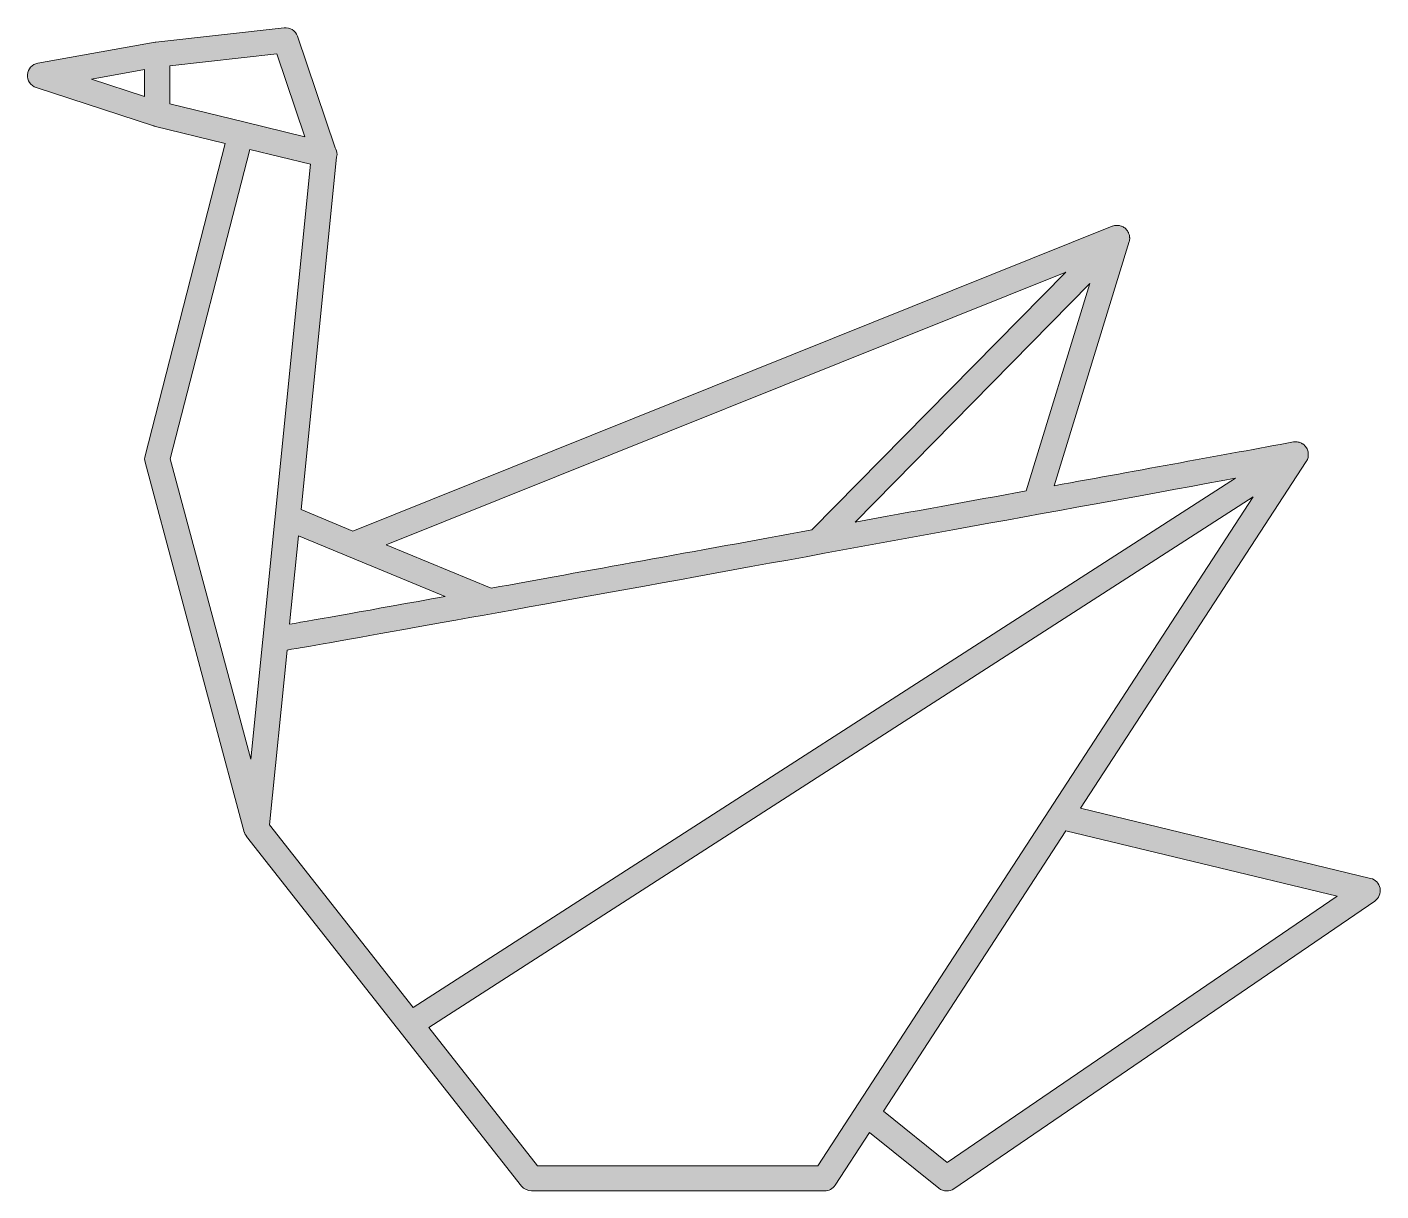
# Model space of a CAD drawing. Header units: inches. Extents: x 7.5 to 83.7, y 50.6 to 116.
import ezdxf

# ---------------------------------------------------------------- set-up
doc = ezdxf.new("R2010")
doc.units = ezdxf.units.IN
doc.header["$MEASUREMENT"] = 0
doc.layers.add('Layer 1', color=7, linetype='Continuous')

msp = doc.modelspace()

# ---------------------------------------------------------------- hatches: boundary and pattern name
at = {"layer": 'Layer 1', "true_color": 0xffffff}
h = msp.add_hatch(color=7, dxfattribs=at)
h.dxf.hatch_style = 2
edge = h.paths.add_edge_path()
edge.add_spline(control_points=[(83.608, 67.579), (83.557, 67.854), (83.349, 68.074), (83.077, 68.14), (83.077, 68.14), (66.749, 72.082), (66.749, 72.082), (66.749, 72.082), (79.453, 91.595), (79.453, 91.595), (79.453, 91.596), (79.454, 91.596), (79.454, 91.597), (79.454, 91.597), (79.462, 91.609), (79.462, 91.609), (79.506, 91.676), (79.534, 91.751), (79.553, 91.827), (79.558, 91.848), (79.559, 91.87), (79.562, 91.892), (79.571, 91.953), (79.573, 92.013), (79.566, 92.074), (79.563, 92.099), (79.561, 92.123), (79.555, 92.148), (79.538, 92.221), (79.512, 92.292), (79.473, 92.358), (79.468, 92.365), (79.468, 92.373), (79.464, 92.379), (79.463, 92.38), (79.462, 92.381), (79.461, 92.382), (79.459, 92.384), (79.459, 92.386), (79.458, 92.388), (79.411, 92.459), (79.35, 92.516), (79.283, 92.565), (79.266, 92.577), (79.25, 92.586), (79.232, 92.596), (79.175, 92.63), (79.116, 92.657), (79.051, 92.674), (79.032, 92.679), (79.015, 92.685), (78.995, 92.689), (78.919, 92.703), (78.842, 92.707), (78.763, 92.694), (78.756, 92.693), (78.75, 92.694), (78.743, 92.693), (78.742, 92.693), (78.74, 92.693), (78.739, 92.693), (74.819, 91.975), (70.175, 91.127), (65.259, 90.229), (65.259, 90.229), (69.488, 103.969), (69.488, 103.969), (69.509, 104.037), (69.518, 104.108), (69.518, 104.177), (69.518, 104.187), (69.514, 104.196), (69.514, 104.205), (69.511, 104.277), (69.495, 104.347), (69.471, 104.415), (69.463, 104.436), (69.454, 104.458), (69.444, 104.479), (69.414, 104.542), (69.375, 104.6), (69.326, 104.654), (69.318, 104.662), (69.316, 104.674), (69.307, 104.681), (69.304, 104.684), (69.301, 104.684), (69.298, 104.687), (69.295, 104.69), (69.293, 104.695), (69.289, 104.698), (69.229, 104.754), (69.16, 104.793), (69.088, 104.824), (69.07, 104.832), (69.053, 104.836), (69.035, 104.842), (68.971, 104.864), (68.904, 104.876), (68.837, 104.879), (68.819, 104.88), (68.803, 104.882), (68.785, 104.881), (68.704, 104.878), (68.623, 104.866), (68.546, 104.834), (68.546, 104.834), (68.539, 104.831), (68.539, 104.831), (68.538, 104.831), (68.538, 104.831), (68.537, 104.83), (68.537, 104.83), (25.801, 87.683), (25.801, 87.683), (25.801, 87.683), (22.885, 88.889), (22.885, 88.889), (22.885, 88.889), (24.874, 108.711), (24.874, 108.711), (24.887, 108.764), (24.906, 108.815), (24.906, 108.872), (24.906, 109.01), (24.867, 109.139), (24.799, 109.248), (24.799, 109.248), (22.674, 115.525), (22.674, 115.525), (22.569, 115.839), (22.266, 116.04), (21.925, 116.002), (21.925, 116.002), (14.71, 115.198), (14.71, 115.198), (14.701, 115.197), (14.694, 115.192), (14.687, 115.191), (14.679, 115.189), (14.671, 115.192), (14.664, 115.191), (14.664, 115.191), (8.065, 114.009), (8.065, 114.009), (7.746, 113.952), (7.505, 113.685), (7.483, 113.361), (7.461, 113.038), (7.661, 112.74), (7.97, 112.638), (7.97, 112.638), (14.569, 110.481), (14.569, 110.481), (14.579, 110.478), (14.589, 110.479), (14.598, 110.476), (14.607, 110.474), (14.613, 110.468), (14.621, 110.466), (14.621, 110.466), (18.618, 109.494), (18.618, 109.494), (18.618, 109.494), (14.101, 91.917), (14.101, 91.917), (14.071, 91.799), (14.072, 91.675), (14.103, 91.557), (14.103, 91.557), (19.686, 70.747), (19.686, 70.747), (19.686, 70.746), (19.687, 70.746), (19.687, 70.745), (19.688, 70.739), (19.693, 70.734), (19.695, 70.728), (19.718, 70.648), (19.757, 70.577), (19.804, 70.511), (19.808, 70.505), (19.809, 70.497), (19.814, 70.491), (19.814, 70.491), (35.294, 50.822), (35.294, 50.822), (35.428, 50.651), (35.634, 50.551), (35.851, 50.551), (35.851, 50.551), (52.347, 50.551), (52.347, 50.551), (52.586, 50.551), (52.81, 50.672), (52.941, 50.873), (52.941, 50.873), (54.876, 53.845), (54.876, 53.845), (54.876, 53.845), (58.772, 50.708), (58.772, 50.708), (58.901, 50.604), (59.058, 50.551), (59.216, 50.551), (59.356, 50.551), (59.495, 50.592), (59.615, 50.675), (59.615, 50.675), (83.309, 66.863), (83.309, 66.863), (83.541, 67.024), (83.657, 67.303), (83.608, 67.579)], knot_values=[0, 0, 0, 0, 1, 1, 1, 2, 2, 2, 3, 3, 3, 4, 4, 4, 5, 5, 5, 6, 6, 6, 7, 7, 7, 8, 8, 8, 9, 9, 9, 10, 10, 10, 11, 11, 11, 12, 12, 12, 13, 13, 13, 14, 14, 14, 15, 15, 15, 16, 16, 16, 17, 17, 17, 18, 18, 18, 19, 19, 19, 20, 20, 20, 21, 21, 21, 22, 22, 22, 23, 23, 23, 24, 24, 24, 25, 25, 25, 26, 26, 26, 27, 27, 27, 28, 28, 28, 29, 29, 29, 30, 30, 30, 31, 31, 31, 32, 32, 32, 33, 33, 33, 34, 34, 34, 35, 35, 35, 36, 36, 36, 37, 37, 37, 38, 38, 38, 39, 39, 39, 40, 40, 40, 41, 41, 41, 42, 42, 42, 43, 43, 43, 44, 44, 44, 45, 45, 45, 46, 46, 46, 47, 47, 47, 48, 48, 48, 49, 49, 49, 50, 50, 50, 51, 51, 51, 52, 52, 52, 53, 53, 53, 54, 54, 54, 55, 55, 55, 56, 56, 56, 57, 57, 57, 58, 58, 58, 59, 59, 59, 60, 60, 60, 61, 61, 61, 62, 62, 62, 63, 63, 63, 64, 64, 64, 65, 65, 65, 66, 66, 66, 67, 67, 67, 68, 68, 68, 69, 69, 69, 70, 70, 70, 71, 71, 71, 71], degree=3, periodic=1)
edge = h.paths.add_edge_path()
edge.add_spline(control_points=[(21.105, 71.145), (21.105, 71.145), (22.092, 80.986), (22.092, 80.986), (26.985, 81.795), (58.318, 87.514), (75.475, 90.654), (75.475, 90.654), (29.196, 60.865), (29.196, 60.865), (29.196, 60.865), (21.105, 71.145), (21.105, 71.145)], knot_values=[0, 0, 0, 0, 1, 1, 1, 2, 2, 2, 3, 3, 3, 4, 4, 4, 4], degree=3, periodic=1)
edge = h.paths.add_edge_path()
edge.add_spline(control_points=[(54.06, 88.185), (54.06, 88.185), (67.279, 101.612), (67.279, 101.612), (67.279, 101.612), (63.688, 89.941), (63.688, 89.941), (60.532, 89.365), (57.287, 88.773), (54.06, 88.185)], knot_values=[0, 0, 0, 0, 1, 1, 1, 2, 2, 2, 3, 3, 3, 3], degree=3, periodic=1)
edge = h.paths.add_edge_path()
edge.add_spline(control_points=[(65.923, 102.255), (65.923, 102.255), (51.637, 87.744), (51.637, 87.744), (45.091, 86.552), (38.756, 85.401), (33.584, 84.467), (33.584, 84.467), (27.675, 86.909), (27.675, 86.909), (27.675, 86.909), (65.923, 102.255), (65.923, 102.255)], knot_values=[0, 0, 0, 0, 1, 1, 1, 2, 2, 2, 3, 3, 3, 4, 4, 4, 4], degree=3, periodic=1)
edge = h.paths.add_edge_path()
edge.add_spline(control_points=[(31, 84), (26.807, 83.244), (23.67, 82.685), (22.238, 82.439), (22.238, 82.439), (22.737, 87.415), (22.737, 87.415), (22.737, 87.415), (31, 84), (31, 84)], knot_values=[0, 0, 0, 0, 1, 1, 1, 2, 2, 2, 3, 3, 3, 3], degree=3, periodic=1)
h.paths.add_polyline_path([(14.079, 113.647), (14.079, 112.132), (11.086, 113.111)])
edge = h.paths.add_edge_path()
edge.add_spline(control_points=[(15.497, 113.86), (15.497, 113.86), (21.515, 114.53), (21.515, 114.53), (21.515, 114.53), (23.094, 109.865), (23.094, 109.865), (23.094, 109.865), (19.661, 110.699), (19.661, 110.699), (19.661, 110.7), (19.66, 110.7), (19.66, 110.7), (19.659, 110.7), (19.659, 110.7), (19.659, 110.7), (19.659, 110.7), (15.497, 111.712), (15.497, 111.712), (15.497, 111.712), (15.497, 113.86), (15.497, 113.86)], knot_values=[0, 0, 0, 0, 1, 1, 1, 2, 2, 2, 3, 3, 3, 4, 4, 4, 5, 5, 5, 6, 6, 6, 7, 7, 7, 7], degree=3, periodic=1)
h.paths.add_polyline_path([(19.996, 109.16), (23.411, 108.329), (20.053, 74.854), (15.521, 91.745)])
h.paths.add_polyline_path([(51.964, 51.971), (36.195, 51.971), (30.076, 59.746), (76.467, 89.606)])
h.paths.add_polyline_path([(59.251, 52.144), (55.653, 55.04), (65.928, 70.822), (81.193, 67.135)])

# ---------------------------------------------------------------- linework, layer by layer
at = {"layer": 'Layer 1', "lineweight": 0}
for points in [[(14.079, 113.647), (14.079, 112.132), (11.086, 113.111), (14.079, 113.647)], [(19.996, 109.16), (23.411, 108.329), (20.053, 74.854), (15.521, 91.745), (19.996, 109.16)], [(51.964, 51.971), (36.195, 51.971), (30.076, 59.746), (76.467, 89.606), (51.964, 51.971)], [(59.251, 52.144), (55.653, 55.04), (65.928, 70.822), (81.193, 67.135), (59.251, 52.144)]]:
    msp.add_lwpolyline(points, dxfattribs=at)
for points, knots in [([(83.608, 67.579), (83.557, 67.854), (83.349, 68.074), (83.077, 68.14), (83.077, 68.14), (66.749, 72.082), (66.749, 72.082), (66.749, 72.082), (79.453, 91.595), (79.453, 91.595), (79.453, 91.596), (79.454, 91.596), (79.454, 91.597), (79.454, 91.597), (79.462, 91.609), (79.462, 91.609), (79.506, 91.676), (79.534, 91.751), (79.553, 91.827), (79.558, 91.848), (79.559, 91.87), (79.562, 91.892), (79.571, 91.953), (79.573, 92.013), (79.566, 92.074), (79.563, 92.099), (79.561, 92.123), (79.555, 92.148), (79.538, 92.221), (79.512, 92.292), (79.473, 92.358), (79.468, 92.365), (79.468, 92.373), (79.464, 92.379), (79.463, 92.38), (79.462, 92.381), (79.461, 92.382), (79.459, 92.384), (79.459, 92.386), (79.458, 92.388), (79.411, 92.459), (79.35, 92.516), (79.283, 92.565), (79.266, 92.577), (79.25, 92.586), (79.232, 92.596), (79.175, 92.63), (79.116, 92.657), (79.051, 92.674), (79.032, 92.679), (79.015, 92.685), (78.995, 92.689), (78.919, 92.703), (78.842, 92.707), (78.763, 92.694), (78.756, 92.693), (78.75, 92.694), (78.743, 92.693), (78.742, 92.693), (78.74, 92.693), (78.739, 92.693), (74.819, 91.975), (70.175, 91.127), (65.259, 90.229), (65.259, 90.229), (69.488, 103.969), (69.488, 103.969), (69.509, 104.037), (69.518, 104.108), (69.518, 104.177), (69.518, 104.187), (69.514, 104.196), (69.514, 104.205), (69.511, 104.277), (69.495, 104.347), (69.471, 104.415), (69.463, 104.436), (69.454, 104.458), (69.444, 104.479), (69.414, 104.542), (69.375, 104.6), (69.326, 104.654), (69.318, 104.662), (69.316, 104.674), (69.307, 104.681), (69.304, 104.684), (69.301, 104.684), (69.298, 104.687), (69.295, 104.69), (69.293, 104.695), (69.289, 104.698), (69.229, 104.754), (69.16, 104.793), (69.088, 104.824), (69.07, 104.832), (69.053, 104.836), (69.035, 104.842), (68.971, 104.864), (68.904, 104.876), (68.837, 104.879), (68.819, 104.88), (68.803, 104.882), (68.785, 104.881), (68.704, 104.878), (68.623, 104.866), (68.546, 104.834), (68.546, 104.834), (68.539, 104.831), (68.539, 104.831), (68.538, 104.831), (68.538, 104.831), (68.537, 104.83), (68.537, 104.83), (25.801, 87.683), (25.801, 87.683), (25.801, 87.683), (22.885, 88.889), (22.885, 88.889), (22.885, 88.889), (24.874, 108.711), (24.874, 108.711), (24.887, 108.764), (24.906, 108.815), (24.906, 108.872), (24.906, 109.01), (24.867, 109.139), (24.799, 109.248), (24.799, 109.248), (22.674, 115.525), (22.674, 115.525), (22.569, 115.839), (22.266, 116.04), (21.925, 116.002), (21.925, 116.002), (14.71, 115.198), (14.71, 115.198), (14.701, 115.197), (14.694, 115.192), (14.687, 115.191), (14.679, 115.189), (14.671, 115.192), (14.664, 115.191), (14.664, 115.191), (8.065, 114.009), (8.065, 114.009), (7.746, 113.952), (7.505, 113.685), (7.483, 113.361), (7.461, 113.038), (7.661, 112.74), (7.97, 112.638), (7.97, 112.638), (14.569, 110.481), (14.569, 110.481), (14.579, 110.478), (14.589, 110.479), (14.598, 110.476), (14.607, 110.474), (14.613, 110.468), (14.621, 110.466), (14.621, 110.466), (18.618, 109.494), (18.618, 109.494), (18.618, 109.494), (14.101, 91.917), (14.101, 91.917), (14.071, 91.799), (14.072, 91.675), (14.103, 91.557), (14.103, 91.557), (19.686, 70.747), (19.686, 70.747), (19.686, 70.746), (19.687, 70.746), (19.687, 70.745), (19.688, 70.739), (19.693, 70.734), (19.695, 70.728), (19.718, 70.648), (19.757, 70.577), (19.804, 70.511), (19.808, 70.505), (19.809, 70.497), (19.814, 70.491), (19.814, 70.491), (35.294, 50.822), (35.294, 50.822), (35.428, 50.651), (35.634, 50.551), (35.851, 50.551), (35.851, 50.551), (52.347, 50.551), (52.347, 50.551), (52.586, 50.551), (52.81, 50.672), (52.941, 50.873), (52.941, 50.873), (54.876, 53.845), (54.876, 53.845), (54.876, 53.845), (58.772, 50.708), (58.772, 50.708), (58.901, 50.604), (59.058, 50.551), (59.216, 50.551), (59.356, 50.551), (59.495, 50.592), (59.615, 50.675), (59.615, 50.675), (83.309, 66.863), (83.309, 66.863), (83.541, 67.024), (83.657, 67.303), (83.608, 67.579)], [0, 0, 0, 0, 1, 1, 1, 2, 2, 2, 3, 3, 3, 4, 4, 4, 5, 5, 5, 6, 6, 6, 7, 7, 7, 8, 8, 8, 9, 9, 9, 10, 10, 10, 11, 11, 11, 12, 12, 12, 13, 13, 13, 14, 14, 14, 15, 15, 15, 16, 16, 16, 17, 17, 17, 18, 18, 18, 19, 19, 19, 20, 20, 20, 21, 21, 21, 22, 22, 22, 23, 23, 23, 24, 24, 24, 25, 25, 25, 26, 26, 26, 27, 27, 27, 28, 28, 28, 29, 29, 29, 30, 30, 30, 31, 31, 31, 32, 32, 32, 33, 33, 33, 34, 34, 34, 35, 35, 35, 36, 36, 36, 37, 37, 37, 38, 38, 38, 39, 39, 39, 40, 40, 40, 41, 41, 41, 42, 42, 42, 43, 43, 43, 44, 44, 44, 45, 45, 45, 46, 46, 46, 47, 47, 47, 48, 48, 48, 49, 49, 49, 50, 50, 50, 51, 51, 51, 52, 52, 52, 53, 53, 53, 54, 54, 54, 55, 55, 55, 56, 56, 56, 57, 57, 57, 58, 58, 58, 59, 59, 59, 60, 60, 60, 61, 61, 61, 62, 62, 62, 63, 63, 63, 64, 64, 64, 65, 65, 65, 66, 66, 66, 67, 67, 67, 68, 68, 68, 69, 69, 69, 70, 70, 70, 71, 71, 71, 71]), ([(15.497, 113.86), (15.497, 113.86), (21.515, 114.53), (21.515, 114.53), (21.515, 114.53), (23.094, 109.865), (23.094, 109.865), (23.094, 109.865), (19.661, 110.699), (19.661, 110.699), (19.661, 110.7), (19.66, 110.7), (19.66, 110.7), (19.659, 110.7), (19.659, 110.7), (19.659, 110.7), (19.659, 110.7), (15.497, 111.712), (15.497, 111.712), (15.497, 111.712), (15.497, 113.86), (15.497, 113.86)], [0, 0, 0, 0, 1, 1, 1, 2, 2, 2, 3, 3, 3, 4, 4, 4, 5, 5, 5, 6, 6, 6, 7, 7, 7, 7]), ([(65.923, 102.255), (65.923, 102.255), (51.637, 87.744), (51.637, 87.744), (45.091, 86.552), (38.756, 85.401), (33.584, 84.467), (33.584, 84.467), (27.675, 86.909), (27.675, 86.909), (27.675, 86.909), (65.923, 102.255), (65.923, 102.255)], [0, 0, 0, 0, 1, 1, 1, 2, 2, 2, 3, 3, 3, 4, 4, 4, 4]), ([(54.06, 88.185), (54.06, 88.185), (67.279, 101.612), (67.279, 101.612), (67.279, 101.612), (63.688, 89.941), (63.688, 89.941), (60.532, 89.365), (57.287, 88.773), (54.06, 88.185)], [0, 0, 0, 0, 1, 1, 1, 2, 2, 2, 3, 3, 3, 3]), ([(21.105, 71.145), (21.105, 71.145), (22.092, 80.986), (22.092, 80.986), (26.985, 81.795), (58.318, 87.514), (75.475, 90.654), (75.475, 90.654), (29.196, 60.865), (29.196, 60.865), (29.196, 60.865), (21.105, 71.145), (21.105, 71.145)], [0, 0, 0, 0, 1, 1, 1, 2, 2, 2, 3, 3, 3, 4, 4, 4, 4]), ([(31, 84), (26.807, 83.244), (23.67, 82.685), (22.238, 82.439), (22.238, 82.439), (22.737, 87.415), (22.737, 87.415), (22.737, 87.415), (31, 84), (31, 84)], [0, 0, 0, 0, 1, 1, 1, 2, 2, 2, 3, 3, 3, 3])]:
    msp.add_open_spline(points, degree=3, knots=knots, dxfattribs=at)

doc.saveas('drawing.dxf')
